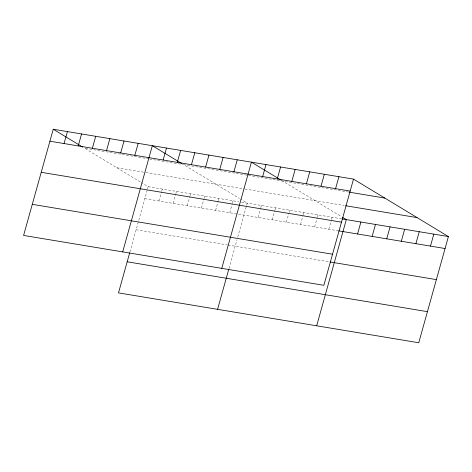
<?xml version="1.0" encoding="UTF-8"?>
<svg xmlns="http://www.w3.org/2000/svg" width="472" height="472" viewBox="0 0 472 472"><rect width="100%" height="100%" fill="white"/><g stroke="black" fill="none" stroke-linecap="round" stroke-linejoin="round"><path stroke-width="0.35" stroke-dasharray="2.36 1.77" d="M129.9 252.036L147.364 189.502M147.559 188.8L148.149 186.688L141.523 182.676M158.964 201.001L161.518 191.856M161.713 191.148L162.303 189.042M173.118 203.355L175.672 194.204M175.867 193.502L176.457 191.39M187.272 205.703L189.827 196.558M190.021 195.85L190.611 193.744M201.426 208.058L203.981 198.907M204.175 198.205L204.765 196.092M215.58 210.406L218.135 201.261M218.329 200.553L218.919 198.447M229.734 212.76L232.289 203.609M232.489 202.907L233.074 200.795M228.985 268.491L236.985 239.847M237.776 237.021L246.443 205.963M246.644 205.255L247.234 203.149L240.608 199.137M258.048 217.462L260.597 208.311M260.798 207.609L261.388 205.497M272.202 219.81L274.757 210.665M274.952 209.957L275.542 207.851M286.356 222.165L288.911 213.014M289.106 212.311L289.696 210.199M300.511 224.513L303.065 215.368M303.26 214.66L303.85 212.553M314.665 226.867L317.219 217.716M317.414 217.014L318.004 214.902M328.819 229.215L331.373 220.07M331.568 219.368L332.158 217.256M148.969 158.899L84.565 148.202L140.32 181.95M149.677 159.017L182.941 164.539M348.708 192.075L183.649 164.657L239.404 198.405M116.832 167.731L145.14 172.433M145.848 172.551L244.225 188.894M244.933 189.012L344.165 205.491M148.149 186.688L238.738 201.739M241.57 202.205L341.362 218.784M144.81 198.653L338.023 230.743M136.125 229.746L227.421 244.915M228.129 245.033L329.338 261.842M281.53 180.387L341.498 216.689"/><path stroke-width="0.71" d="M53.247 129.245L23.6 235.439L323.851 285.312L353.504 179.118L53.247 129.245L82.759 147.105M64.062 143.559L67.407 131.594M78.222 145.907L81.562 133.948M92.376 148.261L95.716 136.296M106.53 150.609L109.87 138.65M120.684 152.963L124.024 140.998M134.839 155.312L138.178 143.352M122.685 251.895L152.332 145.7L181.844 163.566M129.706 252.732L118.496 292.882L418.752 342.755L448.4 236.56L353.504 179.118M163.147 160.014L166.486 148.055M177.301 162.368L180.64 150.403M191.455 164.716L194.8 152.757M205.615 167.07L208.954 155.105M219.769 169.418L223.108 157.459M233.923 171.773L237.263 159.807M221.769 268.356L251.417 162.162L280.928 180.021M217.58 309.343L228.79 269.188M262.662 176.546L266.002 164.58M277.241 178.965L280.586 167.005M291.826 181.39L295.165 169.43M306.411 183.815L309.75 171.849M320.995 186.233L324.335 174.274M335.58 188.658L338.92 176.693M316.665 325.798L346.312 219.604L342.702 217.415M357.558 233.988L360.897 222.029M372.142 236.413L375.482 224.448M386.727 238.832L390.067 226.873M401.306 241.257L404.651 229.298M415.891 243.682L419.23 231.717M430.476 246.101L433.815 234.142M49.908 141.205L350.165 191.077M349.404 192.192L384.816 198.075M345.557 205.721L417.083 217.604M342.07 218.902L448.4 236.56M41.229 172.304L341.48 222.176M338.731 230.861L445.061 248.526M32.285 204.341L332.536 254.213M330.046 261.96L436.376 279.619M127.18 261.789L427.431 311.662"/></g></svg>
